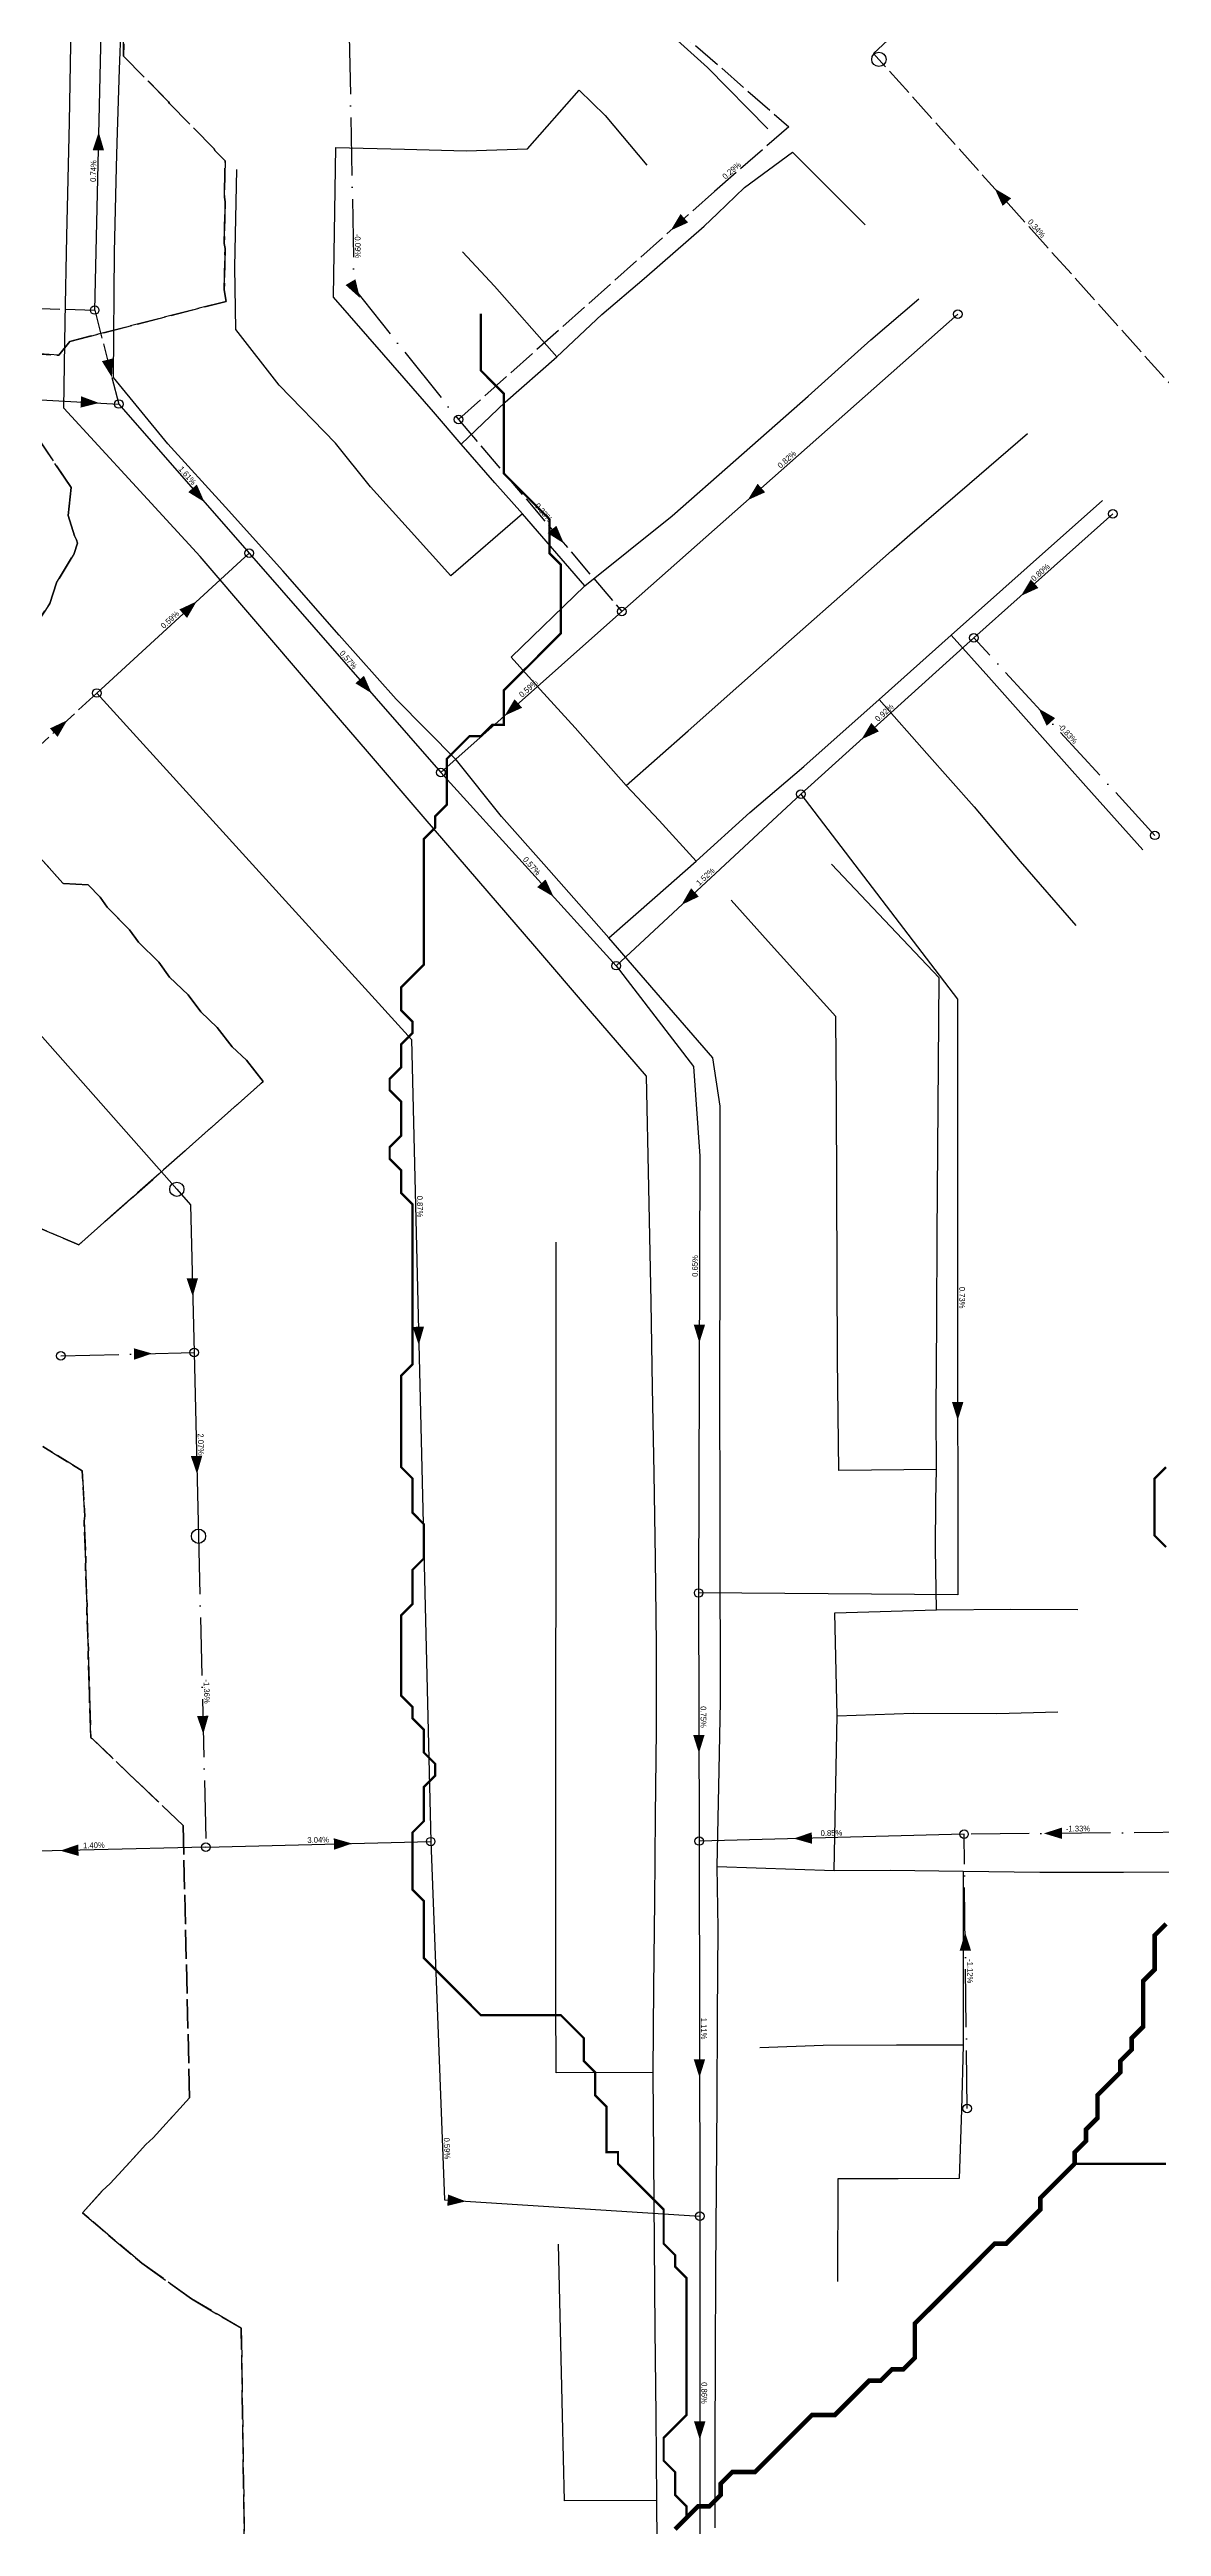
# Model space of a CAD drawing. Header units: metres. Extents: x 442821 to 452274, y 2561971 to 2571293.
# Drawn here: x 450745 to 451134, y 2568918 to 2569786 of the extents above; entities that cross this region are included whole.
import ezdxf
from ezdxf.enums import TextEntityAlignment as Align

# ---------------------------------------------------------------- set-up
doc = ezdxf.new("R2010")
doc.units = ezdxf.units.M
doc.header["$LTSCALE"] = 8
doc.linetypes.add('DASHDOT', pattern=[3.556, 2.54, -0.508, 0, -0.508])
doc.linetypes.add('DASHED', pattern=[1.524, 1.27, -0.254])
for name, color, linetype in [('A_ARROWS', 7, 'Continuous'), ('A_BUILT_2006', 252, 'Continuous'), ('A_CATCHMENTS', 7, 'Continuous'), ('A_GRADIENT', 8, 'Continuous'), ('A_JUNCTIONS', 8, 'Continuous'), ('A_RUNS', 7, 'Continuous'), ('A_STREAMS', 5, 'Continuous')]:
    doc.layers.add(name, color=color, linetype=linetype)

msp = doc.modelspace()

# ---------------------------------------------------------------- linework, layer by layer
at = {"layer": 'A_ARROWS', "color": 3}
msp.add_solid([(450762.09, 2569756.87), (450763.95, 2569750.43), (450759.95, 2569750.52)], dxfattribs=at)
at = {"layer": 'A_ARROWS', "color": 2}
for points in [[(451076.02, 2569737.08), (451081.78, 2569733.65), (451078.8, 2569730.98)], [(450962.49, 2569722.4), (450965.94, 2569728.15), (450968.6, 2569725.16)], [(450853.57, 2569698.78), (450848.58, 2569703.26), (450852.02, 2569705.3)], [(450766.72, 2569670.88), (450763.19, 2569676.58), (450767.07, 2569677.57)], [(450762.18, 2569661.95), (450755.68, 2569660.3), (450755.89, 2569664.29)], [(450799.14, 2569627.22), (450793.43, 2569630.72), (450796.44, 2569633.35)], [(450989.47, 2569627.91), (450992.94, 2569633.65), (450995.59, 2569630.65)], [(450925.05, 2569612.75), (450919.37, 2569616.33), (450922.42, 2569618.93)], [(451085.23, 2569594.36), (451088.68, 2569600.12), (451091.34, 2569597.14)], [(450796.39, 2569592.43), (450793.03, 2569586.63), (450790.32, 2569589.58)], [(450857.72, 2569560.23), (450852, 2569563.73), (450855.02, 2569566.36)], [(450751.04, 2569550.78), (450747.68, 2569544.97), (450744.97, 2569547.92)], [(450904.33, 2569552.4), (450907.78, 2569558.15), (450910.44, 2569555.16)], [(451091.4, 2569554.9), (451097.2, 2569551.54), (451094.25, 2569548.83)], [(451029.36, 2569544.09), (451032.77, 2569549.86), (451035.45, 2569546.89)], [(450921.48, 2569488.92), (450915.7, 2569492.31), (450918.66, 2569495)], [(450966.3, 2569486.1), (450969.63, 2569491.92), (450972.35, 2569488.99)], [(450795.02, 2569348.87), (450792.87, 2569355.22), (450796.86, 2569355.31)], [(450874.22, 2569331.88), (450872.06, 2569338.23), (450876.06, 2569338.32)], [(450972.53, 2569332.65), (450970.55, 2569339.05), (450974.55, 2569339.04)], [(450780.82, 2569328.9), (450774.47, 2569326.74), (450774.37, 2569330.74)], [(451063.06, 2569305.49), (451061.05, 2569311.89), (451065.05, 2569311.89)], [(450796.51, 2569286.64), (450794.36, 2569292.99), (450798.36, 2569293.09)], [(450798.69, 2569195.54), (450796.54, 2569201.89), (450800.54, 2569201.99)], [(450972.38, 2569188.87), (450970.36, 2569195.26), (450974.36, 2569195.27)], [(451005.57, 2569158.97), (451011.92, 2569161.14), (451012.02, 2569157.14)], [(451093.23, 2569160.77), (451099.61, 2569162.82), (451099.64, 2569158.82)], [(450850.89, 2569157.22), (450844.54, 2569155.06), (450844.44, 2569159.06)], [(451065.67, 2569126.08), (451067.74, 2569119.71), (451063.74, 2569119.66)], [(450972.58, 2569075.22), (450970.57, 2569081.62), (450974.57, 2569081.62)], [(450890.73, 2569031.86), (450884.21, 2569030.27), (450884.47, 2569034.26)], [(450972.67, 2568948.34), (450970.67, 2568954.74), (450974.67, 2568954.74)]]:
    msp.add_solid(points, dxfattribs=at)
at = {"layer": 'A_ARROWS', "color": 1}
msp.add_solid([(450748.57, 2569154.73), (450754.92, 2569156.88), (450755.02, 2569152.88)], dxfattribs=at)
at = {"layer": 'A_BUILT_2006', "color": 252}
for points in [[(450751.79, 2569760.29), (450752.45, 2569794.29)], [(450769.41, 2569778.89), (450769.98, 2569793.87)], [(450953.24, 2569799.42), (450975.33, 2569779.51)], [(450768.29, 2569744.6), (450768.58, 2569753.12), (450769.41, 2569778.89)], [(450975.33, 2569779.51), (450996.54, 2569758.05)], [(450912.26, 2569751.01), (450930.38, 2569771.51)], [(450930.38, 2569771.51), (450939.49, 2569762.64)], [(450750.91, 2569720.42), (450751.79, 2569760.29)], [(450939.49, 2569762.64), (450954.12, 2569745.27)], [(450844.69, 2569721.64), (450845.11, 2569751.4)], [(450845.11, 2569751.4), (450869.26, 2569750.92)], [(450869.26, 2569750.92), (450890.88, 2569750.24)], [(450890.88, 2569750.24), (450912.26, 2569751.01)], [(450767.63, 2569714.78), (450768.29, 2569744.6)], [(450809.82, 2569709.47), (450810.45, 2569743.7)], [(450988.3, 2569737.43), (451005.15, 2569749.76)], [(451005.15, 2569749.76), (451030.6, 2569724.31)], [(450974.25, 2569723.87), (450978.86, 2569728.29), (450988.3, 2569737.43)], [(450750.3, 2569690.44), (450750.91, 2569720.42)], [(450844.38, 2569699.02), (450844.38, 2569699.32), (450844.69, 2569721.64)], [(450953.19, 2569705.5), (450974.25, 2569723.87)], [(450767.28, 2569670.81), (450767.63, 2569714.78)], [(450810.16, 2569687.63), (450809.82, 2569709.47)], [(450900.7, 2569702.89), (450889.58, 2569714.9)], [(450861.95, 2569678.8), (450844.38, 2569699.02)], [(450922.63, 2569678.08), (450900.7, 2569702.89)], [(450938.33, 2569692.9), (450953.19, 2569705.5)], [(451032.63, 2569684.03), (451049.4, 2569698.44)], [(450749.86, 2569660.07), (450750.3, 2569690.44)], [(450922.63, 2569678.08), (450938.33, 2569692.9)], [(450825.31, 2569668.19), (450810.16, 2569687.63)], [(451010.61, 2569664.28), (451023.53, 2569675.9), (451032.63, 2569684.03)], [(450879.32, 2569658.82), (450861.95, 2569678.8)], [(450904.47, 2569662.19), (450922.63, 2569678.08)], [(450786.25, 2569647.57), (450767.28, 2569670.81)], [(450844.99, 2569647.9), (450825.31, 2569668.19)], [(450985.28, 2569642), (451010.61, 2569664.28)], [(450773.9, 2569633.92), (450749.86, 2569660.07)], [(450889.11, 2569647.55), (450879.32, 2569658.82)], [(450889.11, 2569647.55), (450904.47, 2569662.19)], [(450806.52, 2569625.42), (450786.25, 2569647.57)], [(450857.32, 2569632.58), (450844.99, 2569647.9)], [(450900.89, 2569634), (450889.11, 2569647.55)], [(451067.19, 2569633.71), (451087.48, 2569651.19)], [(450963.01, 2569622.45), (450985.28, 2569642)], [(450797.56, 2569608.13), (450773.9, 2569633.92)], [(450870.5, 2569617.92), (450857.32, 2569632.58)], [(450910.59, 2569623.08), (450900.89, 2569634)], [(451046.3, 2569615.7), (451067.19, 2569633.71)], [(450826.62, 2569603.14), (450806.52, 2569625.42)], [(450910.59, 2569623.08), (450885.4, 2569601.34)], [(450932.35, 2569597.86), (450910.59, 2569623.08)], [(450932.35, 2569597.86), (450963.01, 2569622.45)], [(451087.38, 2569604.3), (451113.77, 2569627.76)], [(450885.4, 2569601.34), (450870.5, 2569617.92)], [(451025.72, 2569597.64), (451039.9, 2569610.13), (451046.3, 2569615.7)], [(450817.11, 2569585.37), (450797.56, 2569608.13)], [(450846.35, 2569580.55), (450826.62, 2569603.14)], [(451060.81, 2569580.62), (451087.38, 2569604.3)], [(450906.56, 2569572.83), (450932.35, 2569597.86)], [(451004.84, 2569579.17), (451025.72, 2569597.64)], [(450836.66, 2569562.62), (450817.11, 2569585.37)], [(450866.27, 2569558.12), (450846.35, 2569580.55)], [(450986.39, 2569562.84), (451004.84, 2569579.17)], [(451035.49, 2569558.01), (451060.81, 2569580.62)], [(451060.81, 2569580.62), (451073.92, 2569565.91)], [(450916.77, 2569561.58), (450906.56, 2569572.83)], [(450856.21, 2569539.86), (450836.66, 2569562.62)], [(450929, 2569548.1), (450916.77, 2569561.58)], [(450968.6, 2569547.11), (450986.39, 2569562.84)], [(451073.92, 2569565.91), (451087.97, 2569550.14)], [(450887.42, 2569536.78), (450866.27, 2569558.12)], [(451009.11, 2569534.56), (451035.49, 2569558.01)], [(451035.49, 2569558.01), (451052.2, 2569539.11)], [(450946.94, 2569527.95), (450929, 2569548.1)], [(450946.94, 2569527.95), (450968.6, 2569547.11)], [(451087.97, 2569550.14), (451107.93, 2569527.74)], [(450875.76, 2569517.11), (450856.21, 2569539.86)], [(450903.18, 2569517.05), (450887.42, 2569536.78)], [(450990.27, 2569518.43), (451009.11, 2569534.56)], [(451052.2, 2569539.11), (451068.83, 2569520.44)], [(450958.43, 2569515.68), (450946.94, 2569527.95)], [(451107.93, 2569527.74), (451127.89, 2569505.34)], [(450895.31, 2569494.35), (450875.76, 2569517.11)], [(450918.01, 2569500.3), (450903.18, 2569517.05)], [(450971.37, 2569501.43), (450990.27, 2569518.43)], [(451068.83, 2569520.44), (451084.94, 2569501.32)], [(450971.37, 2569501.43), (450958.43, 2569515.68)], [(450940.83, 2569474.6), (450918.01, 2569500.3)], [(450956.88, 2569488.66), (450971.37, 2569501.43)], [(451039.45, 2569478.57), (451018.82, 2569500.36)], [(451084.94, 2569501.32), (451104.42, 2569478.9)], [(450914.86, 2569471.6), (450895.31, 2569494.35)], [(450940.83, 2569474.6), (450956.88, 2569488.66)], [(450996.6, 2569473.27), (450983.62, 2569487.8)], [(450960.48, 2569451.93), (450940.83, 2569474.6)], [(451020.41, 2569446.97), (450996.6, 2569473.27)], [(451056.57, 2569460.53), (451039.45, 2569478.57)], [(450934.41, 2569448.84), (450914.86, 2569471.6)], [(451056.35, 2569430.53), (451056.57, 2569460.53)], [(450953.96, 2569426.09), (450934.41, 2569448.84)], [(450977.25, 2569432.51), (450960.48, 2569451.93)], [(451020.59, 2569416.97), (451020.41, 2569446.97)], [(450979.84, 2569415.56), (450977.25, 2569432.51)], [(451056.13, 2569400.53), (451056.35, 2569430.53)], [(450954.88, 2569387.02), (450953.96, 2569426.09)], [(450979.81, 2569385.56), (450979.84, 2569415.56)], [(451020.7, 2569386.97), (451020.59, 2569416.97)], [(451055.91, 2569370.53), (451056.13, 2569400.53)], [(450955.6, 2569346.96), (450954.88, 2569387.02)], [(451020.84, 2569356.97), (451020.7, 2569386.97)], [(450979.78, 2569355.56), (450979.81, 2569385.56)], [(451055.69, 2569340.54), (451055.91, 2569370.53)], [(450922.36, 2569337.88), (450922.38, 2569367.88)], [(450979.75, 2569325.56), (450979.78, 2569355.56)], [(451020.98, 2569326.97), (451020.84, 2569356.97)], [(450956.14, 2569316.96), (450955.6, 2569346.96)], [(450922.35, 2569307.88), (450922.36, 2569337.88)], [(451055.51, 2569308.58), (451055.69, 2569340.54)], [(450979.88, 2569264.57), (450979.75, 2569325.56)], [(451021.38, 2569287.91), (451020.98, 2569326.97)], [(450956.68, 2569286.97), (450956.14, 2569316.96)], [(450922.33, 2569277.88), (450922.35, 2569307.88)], [(451055.63, 2569288.22), (451055.51, 2569308.58)], [(450957.22, 2569256.97), (450956.68, 2569286.97)], [(451055.63, 2569288.22), (451021.38, 2569287.91)], [(451055.4, 2569277.46), (451055.63, 2569288.22)], [(450922.31, 2569247.88), (450922.33, 2569277.88)], [(451055.29, 2569260.51), (451055.4, 2569277.46)], [(450979.92, 2569206.95), (450979.88, 2569264.57)], [(450957.49, 2569226.97), (450957.22, 2569256.97)], [(451055.66, 2569239.11), (451055.29, 2569260.51)], [(450922.29, 2569217.88), (450922.31, 2569247.88)], [(451020.06, 2569238.09), (451055.66, 2569239.11)], [(451020.86, 2569202.02), (451020.06, 2569238.09)], [(451055.66, 2569239.11), (451081.66, 2569239.34)], [(451081.66, 2569239.34), (451105.14, 2569239.2)], [(450957.54, 2569196.97), (450957.49, 2569226.97)], [(450922.28, 2569187.88), (450922.29, 2569217.88)], [(450979.43, 2569182.93), (450979.92, 2569206.95)], [(451076.75, 2569202.84), (451098.12, 2569203.37)], [(450957.21, 2569166.98), (450957.54, 2569196.97)], [(451019.73, 2569147.78), (451020.86, 2569202.02)], [(451020.86, 2569202.02), (451047.41, 2569202.89)], [(451047.41, 2569202.89), (451076.75, 2569202.84)], [(450922.26, 2569157.88), (450922.28, 2569187.88)], [(450978.81, 2569149.15), (450979.43, 2569182.93)], [(450956.89, 2569136.98), (450957.21, 2569166.98)], [(450922.24, 2569127.88), (450922.26, 2569157.88)], [(450979.14, 2569127.42), (450978.81, 2569149.15)], [(450978.81, 2569149.15), (451019.73, 2569147.78)], [(451019.73, 2569147.78), (451039.49, 2569147.94)], [(451039.49, 2569147.94), (451065, 2569147.5)], [(451065, 2569147.5), (451065.01, 2569121.98)], [(451065, 2569147.5), (451091.86, 2569147.21)], [(451091.86, 2569147.21), (451121.2, 2569147.16)], [(451121.2, 2569147.16), (451146.95, 2569147.33)], [(450956.57, 2569106.98), (450956.89, 2569136.98)], [(450922.23, 2569102.88), (450922.24, 2569127.88)], [(450978.92, 2569096.86), (450979.14, 2569127.42)], [(451065.01, 2569121.98), (451065.01, 2569086.63)], [(450922.38, 2569076.89), (450922.23, 2569102.88)], [(450956.35, 2569076.98), (450956.57, 2569106.98)], [(450978.72, 2569066.69), (450978.92, 2569096.86)], [(451015.88, 2569086.51), (450993.69, 2569085.6)], [(451041.66, 2569086.58), (451015.88, 2569086.51)], [(451065.01, 2569086.63), (451041.66, 2569086.58)], [(451065.01, 2569086.63), (451064.34, 2569063.91)], [(450956.35, 2569076.98), (450922.38, 2569076.89)], [(450956.59, 2569046.98), (450956.35, 2569076.98)], [(450978.53, 2569036.94), (450978.72, 2569066.69)], [(451064.34, 2569063.91), (451063.58, 2569039.83)], [(450956.84, 2569016.98), (450956.59, 2569046.98)], [(451021.08, 2569039.79), (451020.98, 2569003.79)], [(451042.23, 2569039.77), (451021.08, 2569039.79)], [(451063.58, 2569039.83), (451042.23, 2569039.77)], [(450978.34, 2569007.29), (450978.53, 2569036.94)], [(450923.86, 2568986.87), (450923.14, 2569016.86)], [(450957.09, 2568986.98), (450956.84, 2569016.98)], [(450978.19, 2568977.33), (450978.34, 2569007.29)], [(450924.58, 2568956.88), (450923.86, 2568986.87)], [(450957.34, 2568956.98), (450957.09, 2568986.98)], [(450978.06, 2568946.48), (450978.19, 2568977.33)], [(450925.3, 2568926.89), (450924.58, 2568956.88)], [(450957.59, 2568926.99), (450957.34, 2568956.98)], [(450978.04, 2568917.51), (450978.06, 2568946.48)], [(450957.59, 2568926.99), (450925.3, 2568926.89)], [(450957.84, 2568896.98), (450957.59, 2568926.99)]]:
    msp.add_lwpolyline(points, dxfattribs=at)
at = {"layer": 'A_CATCHMENTS', "color": 2, "linetype": 'DASHED'}
for points in [[(450735.2, 2569679.54), (450748.07, 2569678.66), (450752, 2569683.51), (450806.68, 2569697.52), (450806.04, 2569701.57), (450806.36, 2569716.08), (450806.08, 2569717.79), (450806.38, 2569732.43), (450806.12, 2569734.02), (450806.37, 2569746.77), (450802.89, 2569750.31), (450802.37, 2569751.1), (450786.84, 2569766.91), (450786.58, 2569767.42), (450770.79, 2569783.5), (450770.96, 2569799.99)], [(450737.67, 2569580.57), (450744.89, 2569591.71), (450747.26, 2569598.94), (450753.43, 2569609.19), (450754.66, 2569612.82), (450754.28, 2569614.05), (450753.55, 2569615.41), (450751.36, 2569622.56), (450752.36, 2569632.29), (450733.74, 2569660.24)], [(450738.36, 2569374.09), (450755.12, 2569367.03), (450819.74, 2569424.2), (450813.86, 2569431.7), (450808.79, 2569436.39), (450803.62, 2569443.13), (450797.84, 2569448.6), (450793.38, 2569454.56), (450786.9, 2569460.81), (450783.12, 2569465.98), (450775.97, 2569473.03), (450772.86, 2569477.39), (450765.05, 2569485.26), (450762.58, 2569488.8), (450758.36, 2569493.14), (450749.76, 2569493.61), (450749.5, 2569493.68), (450713.87, 2569533.3)], [(450813.38, 2568894.63), (450812.03, 2568987.37), (450794.62, 2568997.65), (450777.19, 2569010.19), (450756.37, 2569027.83), (450756.33, 2569027.87), (450763.32, 2569035.5), (450766.1, 2569038.15), (450778.63, 2569051.8), (450781.1, 2569054.12), (450793.93, 2569068.11), (450791.61, 2569163.56), (450775.79, 2569178.75), (450775.53, 2569178.88), (450759.85, 2569193.94), (450759.46, 2569194.19), (450759.3, 2569194.34), (450758.8, 2569208.95), (450758.88, 2569209.49), (450758.33, 2569224.25), (450758.45, 2569225.05), (450757.86, 2569239.55), (450758.02, 2569240.61), (450757.39, 2569254.84), (450757.59, 2569256.17), (450756.92, 2569270.14), (450757.19, 2569271.99), (450756.28, 2569287.84), (450742.54, 2569296.31)]]:
    msp.add_lwpolyline(points, dxfattribs=at)
at = {"layer": 'A_CATCHMENTS', "color": 3, "linetype": 'DASHED'}
msp.add_lwpolyline([(450770.96, 2569799.99), (450770.79, 2569783.5), (450786.58, 2569767.42), (450786.84, 2569766.91), (450802.37, 2569751.1), (450802.89, 2569750.31), (450806.37, 2569746.77), (450806.12, 2569734.02), (450806.38, 2569732.43), (450806.08, 2569717.79), (450806.36, 2569716.08), (450806.04, 2569701.57), (450806.68, 2569697.52), (450752, 2569683.51), (450748.07, 2569678.66), (450735.2, 2569679.54)], dxfattribs=at)
at = {"layer": 'A_CATCHMENTS', "color": 1, "linetype": 'DASHED'}
for points in [[(450733.74, 2569660.24), (450752.36, 2569632.29), (450751.36, 2569622.56), (450753.55, 2569615.41), (450754.28, 2569614.05), (450754.66, 2569612.82), (450753.43, 2569609.19), (450747.26, 2569598.94), (450744.89, 2569591.71), (450737.67, 2569580.57)], [(450713.87, 2569533.3), (450749.5, 2569493.68), (450749.76, 2569493.61), (450758.36, 2569493.14), (450762.58, 2569488.8), (450765.05, 2569485.26), (450772.86, 2569477.39), (450775.97, 2569473.03), (450783.12, 2569465.98), (450786.9, 2569460.81), (450793.38, 2569454.56), (450797.84, 2569448.6), (450803.62, 2569443.13), (450808.79, 2569436.39), (450813.86, 2569431.7), (450819.74, 2569424.2), (450755.12, 2569367.03), (450738.36, 2569374.09)], [(450742.54, 2569296.31), (450756.28, 2569287.84), (450757.19, 2569271.99), (450756.92, 2569270.14), (450757.59, 2569256.17), (450757.39, 2569254.84), (450758.02, 2569240.61), (450757.86, 2569239.55), (450758.45, 2569225.05), (450758.33, 2569224.25), (450758.88, 2569209.49), (450758.8, 2569208.95), (450759.3, 2569194.34), (450759.46, 2569194.19), (450759.85, 2569193.94), (450775.53, 2569178.88), (450775.79, 2569178.75), (450791.61, 2569163.56), (450793.93, 2569068.11), (450781.1, 2569054.12), (450778.63, 2569051.8), (450766.1, 2569038.15), (450763.32, 2569035.5), (450756.33, 2569027.87), (450756.37, 2569027.83), (450777.19, 2569010.19), (450794.62, 2568997.65), (450812.03, 2568987.37), (450813.38, 2568894.63)]]:
    msp.add_lwpolyline(points, dxfattribs=at)
at = {"layer": 'A_JUNCTIONS', "color": 30}
for centre in [(451035.44, 2569782.33), (450789.45, 2569386.45), (450797.03, 2569264.9)]:
    msp.add_circle(centre, 2.5, dxfattribs=at)
at = {"layer": 'A_JUNCTIONS'}
for centre in [(450760.66, 2569694.5), (451063.13, 2569693.08), (450769.1, 2569661.58), (450888.1, 2569656.18), (451117.45, 2569623.14), (450814.79, 2569609.33), (450945.36, 2569588.88), (451068.73, 2569579.62), (450761.43, 2569560.32), (450881.96, 2569532.51), (451008.06, 2569524.87), (451132.16, 2569510.45), (450943.35, 2569464.79), (450748.82, 2569328.09), (450795.49, 2569329.26), (450972.28, 2569245.01), (451065.28, 2569160.54), (450799.64, 2569155.97), (450878.39, 2569157.89), (450972.43, 2569158.1), (451066.38, 2569064.39), (450972.66, 2569026.63)]:
    msp.add_circle(centre, 1.5, dxfattribs=at)
at = {"layer": 'A_RUNS', "color": 2, "linetype": 'DASHED'}
for points in [[(450925.31, 2569827.35), (451003.88, 2569758.65), (450977.8, 2569736.03), (450888.1, 2569656.18)], [(451143.57, 2569661.75), (451035.44, 2569782.33)], [(450760.66, 2569694.5), (450769.1, 2569661.58)], [(450888.1, 2569656.18), (450945.36, 2569588.88)], [(450728.09, 2569529.7), (450761.43, 2569560.32)]]:
    msp.add_lwpolyline(points, dxfattribs=at)
at = {"layer": 'A_RUNS', "color": 2, "linetype": 'DASHDOT'}
for points in [[(451035.44, 2569782.33), (451033.58, 2569784.41), (451067.51, 2569815.88)], [(450849.86, 2569790.46), (450851.53, 2569702), (450888.1, 2569656.18)], [(451132.16, 2569510.45), (451068.73, 2569579.62)], [(450748.82, 2569328.09), (450795.49, 2569329.26)], [(450797.03, 2569264.9), (450799.64, 2569155.97)], [(451145.15, 2569161.18), (451065.28, 2569160.54)], [(451066.38, 2569064.39), (451065.28, 2569160.54)]]:
    msp.add_lwpolyline(points, dxfattribs=at)
at = {"layer": 'A_RUNS', "color": 3}
msp.add_lwpolyline([(450760.66, 2569694.5), (450762.9, 2569791.79)], dxfattribs=at)
at = {"layer": 'A_RUNS', "color": 3, "linetype": 'DASHED'}
msp.add_lwpolyline([(450677.3, 2569696.92), (450760.66, 2569694.5)], dxfattribs=at)
at = {"layer": 'A_RUNS', "color": 2}
for points in [[(451063.13, 2569693.08), (450945.36, 2569588.88)], [(450741.81, 2569663.04), (450769.1, 2569661.58)], [(450769.1, 2569661.58), (450814.79, 2569609.33)], [(451117.45, 2569623.14), (451068.73, 2569579.62)], [(450761.43, 2569560.32), (450814.79, 2569609.33)], [(450814.79, 2569609.33), (450881.96, 2569532.51)], [(450945.36, 2569588.88), (450881.96, 2569532.51)], [(451068.73, 2569579.62), (451008.06, 2569524.87)], [(450761.43, 2569560.32), (450871.65, 2569438.98), (450878.39, 2569157.89)], [(450881.96, 2569532.51), (450943.35, 2569464.79)], [(451008.06, 2569524.87), (450943.35, 2569464.79)], [(451008.06, 2569524.87), (451062.93, 2569453.04), (451063.02, 2569348.71), (451063.11, 2569244.37), (450972.28, 2569245.01)], [(450943.35, 2569464.79), (450970.53, 2569429.43), (450972.72, 2569398.1), (450972.28, 2569245.01)], [(450789.45, 2569386.45), (450794.25, 2569381.02), (450795.49, 2569329.26)], [(450795.49, 2569329.26), (450797.03, 2569264.9)], [(450972.28, 2569245.01), (450972.43, 2569158.1)], [(451065.28, 2569160.54), (450972.43, 2569158.1)], [(450799.64, 2569155.97), (450878.39, 2569157.89)], [(450878.39, 2569157.89), (450883.23, 2569032.34), (450972.66, 2569026.63)], [(450972.43, 2569158.1), (450972.66, 2569026.63)], [(450972.66, 2569026.63), (450972.67, 2568902.82)]]:
    msp.add_lwpolyline(points, dxfattribs=at)
at = {"layer": 'A_RUNS', "color": 1}
for points in [[(450789.45, 2569386.45), (450691.68, 2569496.96)], [(450799.64, 2569155.97), (450721.19, 2569154.06)]]:
    msp.add_lwpolyline(points, dxfattribs=at)
at = {"layer": 'A_STREAMS', "color": 5}
for points, const_width in [([(450896.01, 2569693.26), (450896.01, 2569689.26), (450896.01, 2569685.26), (450896.01, 2569681.26), (450896.01, 2569677.26), (450896.01, 2569673.26), (450900.01, 2569669.25), (450904.01, 2569665.25), (450904.01, 2569661.25), (450904.01, 2569657.25), (450904.01, 2569653.25), (450904.01, 2569649.25), (450904.01, 2569645.25), (450904.01, 2569641.24), (450904.01, 2569637.24), (450908.01, 2569633.24), (450912.02, 2569629.24), (450916.02, 2569625.24), (450920.02, 2569621.24), (450920.02, 2569617.24), (450920.02, 2569613.23), (450920.02, 2569609.23), (450924.02, 2569605.23), (450924.02, 2569601.23), (450924.02, 2569597.23), (450924.02, 2569593.23), (450924.02, 2569589.23), (450924.02, 2569585.22), (450924.02, 2569581.22), (450920.02, 2569577.22), (450916.02, 2569573.22), (450912.02, 2569569.22), (450908.01, 2569565.22), (450904.01, 2569561.22), (450904.01, 2569557.22), (450904.01, 2569553.21), (450904.01, 2569549.21), (450900.01, 2569549.21), (450896.01, 2569545.21), (450892.01, 2569545.21), (450888.01, 2569541.21), (450884.01, 2569537.21), (450884.01, 2569533.21), (450884.01, 2569529.21), (450884.01, 2569525.2), (450884.01, 2569521.2), (450880.01, 2569517.2), (450880.01, 2569513.2), (450876.01, 2569509.2), (450876.01, 2569505.2), (450876.01, 2569501.2), (450876.01, 2569497.19), (450876.01, 2569493.19), (450876.01, 2569489.19), (450876.01, 2569485.19), (450876.01, 2569481.19), (450876.01, 2569477.19), (450876.01, 2569473.19), (450876.01, 2569469.18), (450876.01, 2569465.18), (450872.01, 2569461.18), (450868.01, 2569457.18), (450868.01, 2569453.18), (450868.01, 2569449.18), (450872.01, 2569445.18), (450872.01, 2569441.17), (450868.01, 2569437.17), (450868.01, 2569433.17), (450868.01, 2569429.17), (450864.01, 2569425.17), (450864.01, 2569421.17), (450868.01, 2569417.17), (450868.01, 2569413.16), (450868.01, 2569409.16), (450868.01, 2569405.16), (450864.01, 2569401.16), (450864.01, 2569397.16), (450868.01, 2569393.16), (450868.01, 2569389.16), (450868.01, 2569385.16), (450872.01, 2569381.15), (450872.01, 2569377.15), (450872.01, 2569373.15), (450872.01, 2569369.15), (450872.01, 2569365.15), (450872.01, 2569361.15), (450872.01, 2569357.15), (450872.01, 2569353.14), (450872.01, 2569349.14), (450872.01, 2569345.14), (450872.01, 2569341.14), (450872.01, 2569337.14), (450872.01, 2569333.14), (450872.01, 2569329.14), (450872.01, 2569325.13), (450868.01, 2569321.13), (450868.01, 2569317.13), (450868.01, 2569313.13), (450868.01, 2569309.13), (450868.01, 2569305.13), (450868.01, 2569301.13), (450868.01, 2569297.12), (450868.01, 2569293.12), (450868.01, 2569289.12), (450872.01, 2569285.12), (450872.01, 2569281.12), (450872.01, 2569277.12), (450872.01, 2569273.12), (450876.01, 2569269.11), (450876.01, 2569265.11), (450876.01, 2569261.11), (450876.01, 2569257.11), (450872.01, 2569253.11), (450872.01, 2569249.11), (450872.01, 2569245.11), (450872.01, 2569241.1), (450868.01, 2569237.1), (450868.01, 2569233.1), (450868.01, 2569229.1), (450868.01, 2569225.1), (450868.01, 2569221.1), (450868.01, 2569217.1), (450868.01, 2569213.1), (450868.01, 2569209.09), (450872.01, 2569205.09), (450872.01, 2569201.09), (450876.01, 2569197.09), (450876.01, 2569193.09), (450876.01, 2569189.09), (450880.01, 2569185.09), (450880.01, 2569181.08), (450876.01, 2569177.08), (450876.01, 2569173.08), (450876.01, 2569169.08), (450876.01, 2569165.08), (450872.01, 2569161.08), (450872.01, 2569157.08), (450872.01, 2569153.07), (450872.01, 2569149.07), (450872.01, 2569145.07), (450872.01, 2569141.07), (450876.01, 2569137.07), (450876.01, 2569133.07), (450876.01, 2569129.07), (450876.01, 2569125.06), (450876.01, 2569121.06), (450876.01, 2569117.06), (450880.01, 2569113.06), (450884.01, 2569109.06), (450888.01, 2569105.06), (450892.01, 2569101.06), (450896.01, 2569097.05), (450900.01, 2569097.05), (450904.01, 2569097.05), (450908.01, 2569097.05), (450912.02, 2569097.05), (450916.02, 2569097.05), (450920.02, 2569097.05), (450924.02, 2569097.05), (450928.02, 2569093.05), (450932.02, 2569089.05), (450932.02, 2569085.05), (450932.02, 2569081.05), (450936.02, 2569077.05), (450936.02, 2569073.05), (450936.02, 2569069.04), (450940.02, 2569065.04), (450940.02, 2569061.04), (450940.02, 2569057.04), (450940.02, 2569053.04), (450940.02, 2569049.04), (450944.02, 2569049.04), (450944.02, 2569045.04), (450948.02, 2569041.04), (450952.02, 2569037.03), (450956.02, 2569033.03), (450960.02, 2569029.03), (450960.02, 2569025.03), (450960.02, 2569021.03), (450960.02, 2569017.03), (450964.02, 2569013.03), (450964.02, 2569009.02), (450968.02, 2569005.02), (450968.02, 2569001.02), (450968.02, 2568997.02), (450968.02, 2568993.02), (450968.02, 2568989.02), (450968.02, 2568985.02), (450968.02, 2568981.01), (450968.02, 2568977.01), (450968.02, 2568973.01), (450968.02, 2568969.01), (450968.02, 2568965.01), (450968.02, 2568961.01), (450968.02, 2568957.01), (450964.02, 2568953), (450960.02, 2568949), (450960.02, 2568945), (450960.02, 2568941), (450964.02, 2568937), (450964.02, 2568933), (450964.02, 2568929), (450968.02, 2568924.99), (450968.02, 2568920.99)], 0.8), ([(451136.05, 2569289.12), (451132.05, 2569285.12), (451132.05, 2569281.12), (451132.05, 2569277.12), (451132.05, 2569273.12), (451132.05, 2569269.11), (451132.05, 2569265.11), (451136.05, 2569261.11)], 0.8), ([(451136.05, 2569129.07), (451132.05, 2569125.06), (451132.05, 2569121.06), (451132.05, 2569117.06), (451132.05, 2569113.06), (451128.04, 2569109.06), (451128.04, 2569105.06), (451128.04, 2569101.06), (451128.04, 2569097.05), (451128.04, 2569093.05), (451124.04, 2569089.05), (451124.04, 2569085.05), (451120.04, 2569081.05), (451120.04, 2569077.05), (451116.04, 2569073.05), (451112.04, 2569069.04), (451112.04, 2569065.04), (451112.04, 2569061.04), (451108.04, 2569057.04), (451108.04, 2569053.04), (451104.04, 2569049.04), (451104.04, 2569045.04)], 1.6), ([(451104.04, 2569045.04), (451100.04, 2569041.04), (451096.04, 2569037.03), (451092.04, 2569033.03), (451092.04, 2569029.03), (451088.04, 2569025.03), (451084.04, 2569021.03), (451080.04, 2569017.03), (451076.04, 2569017.03), (451072.04, 2569013.03), (451068.04, 2569009.02), (451064.04, 2569005.02), (451060.04, 2569001.02), (451056.04, 2568997.02), (451052.03, 2568993.02), (451048.03, 2568989.02), (451048.03, 2568985.02), (451048.03, 2568981.01), (451048.03, 2568977.01), (451044.03, 2568973.01), (451040.03, 2568973.01), (451036.03, 2568969.01), (451032.03, 2568969.01), (451028.03, 2568965.01), (451024.03, 2568961.01), (451020.03, 2568957.01), (451016.03, 2568957.01), (451012.03, 2568957.01), (451008.03, 2568953), (451004.03, 2568949), (451000.03, 2568945), (450996.03, 2568941), (450992.03, 2568937), (450988.03, 2568937), (450984.03, 2568937), (450980.02, 2568933), (450980.02, 2568929), (450976.02, 2568924.99), (450972.02, 2568924.99), (450968.02, 2568920.99)], 1.6), ([(451136.05, 2569045.04), (451132.05, 2569045.04), (451128.04, 2569045.04), (451124.04, 2569045.04), (451120.04, 2569045.04), (451116.04, 2569045.04), (451112.04, 2569045.04), (451108.04, 2569045.04), (451104.04, 2569045.04)], 0.8), ([(450968.02, 2568920.99), (450964.02, 2568916.99)], 1.6)]:
    msp.add_lwpolyline(points, dxfattribs=dict(at, const_width=const_width))

# ---------------------------------------------------------------- texts
at = {"layer": 'A_GRADIENT', "color": 3}
msp.add_text('0.74%', height=2, rotation=88.68423, dxfattribs=at).set_placement((450761.78, 2569743.15), align=Align.BOTTOM_CENTER)
at = {"layer": 'A_GRADIENT', "color": 2}
for s, rotation, p in [('0.29%', 40.93556, (450984.9, 2569742.19)), ('0.34%', 311.8841, (451089.5, 2569722.04)), ('-0.09%', -88.92213, (450851.25, 2569716.93)), ('1.61%', -48.8332, (450791.94, 2569635.46)), ('0.82%', 41.50319, (451004.24, 2569640.98)), ('0.33%', -49.60865, (450916.73, 2569622.53)), ('0.80%', 41.76708, (451093.09, 2569601.38)), ('0.59%', 42.56758, (450788.11, 2569584.83)), ('0.57%', -48.8332, (450848.37, 2569570.92)), ('0.59%', 41.63815, (450913.66, 2569560.7)), ('0.92%', 42.06984, (451038.4, 2569552.25)), ('-0.83%', 312.52139, (451100.45, 2569545.04)), ('0.57%', -47.80752, (450912.65, 2569498.65)), ('1.52%', 42.87086, (450975.71, 2569494.83)), ('0.87%', -88.62754, (450873.06, 2569380.37)), ('0.65%', 89.83371, (450972.61, 2569359.56)), ('0.73%', -89.94969, (451063.02, 2569348.48)), ('2.07%', -88.62754, (450796.26, 2569297.08)), ('-1.36%', -88.62754, (450798.34, 2569210.43)), ('0.75%', -89.89777, (450972.35, 2569201.56)), ('0.85%', 1.50649, (451018.85, 2569159.32)), ('-1.33%', 0.45629, (451105.22, 2569160.86)), ('3.04%', 1.39428, (450839.01, 2569156.93)), ('-1.12%', 270.65604, (451065.83, 2569112.47)), ('1.11%', -89.89827, (450972.55, 2569092.37)), ('0.59%', -87.7892, (450882.54, 2569050.34)), ('0.86%', -89.99888, (450972.66, 2568964.72))]:
    msp.add_text(s, height=2, rotation=rotation, dxfattribs=at).set_placement(p, align=Align.BOTTOM_CENTER)
at = {"layer": 'A_GRADIENT', "color": 1}
msp.add_text('1.40%', height=2, rotation=1.39428, dxfattribs=at).set_placement((450760.41, 2569155.01), align=Align.BOTTOM_CENTER)

doc.saveas('drawing.dxf')
